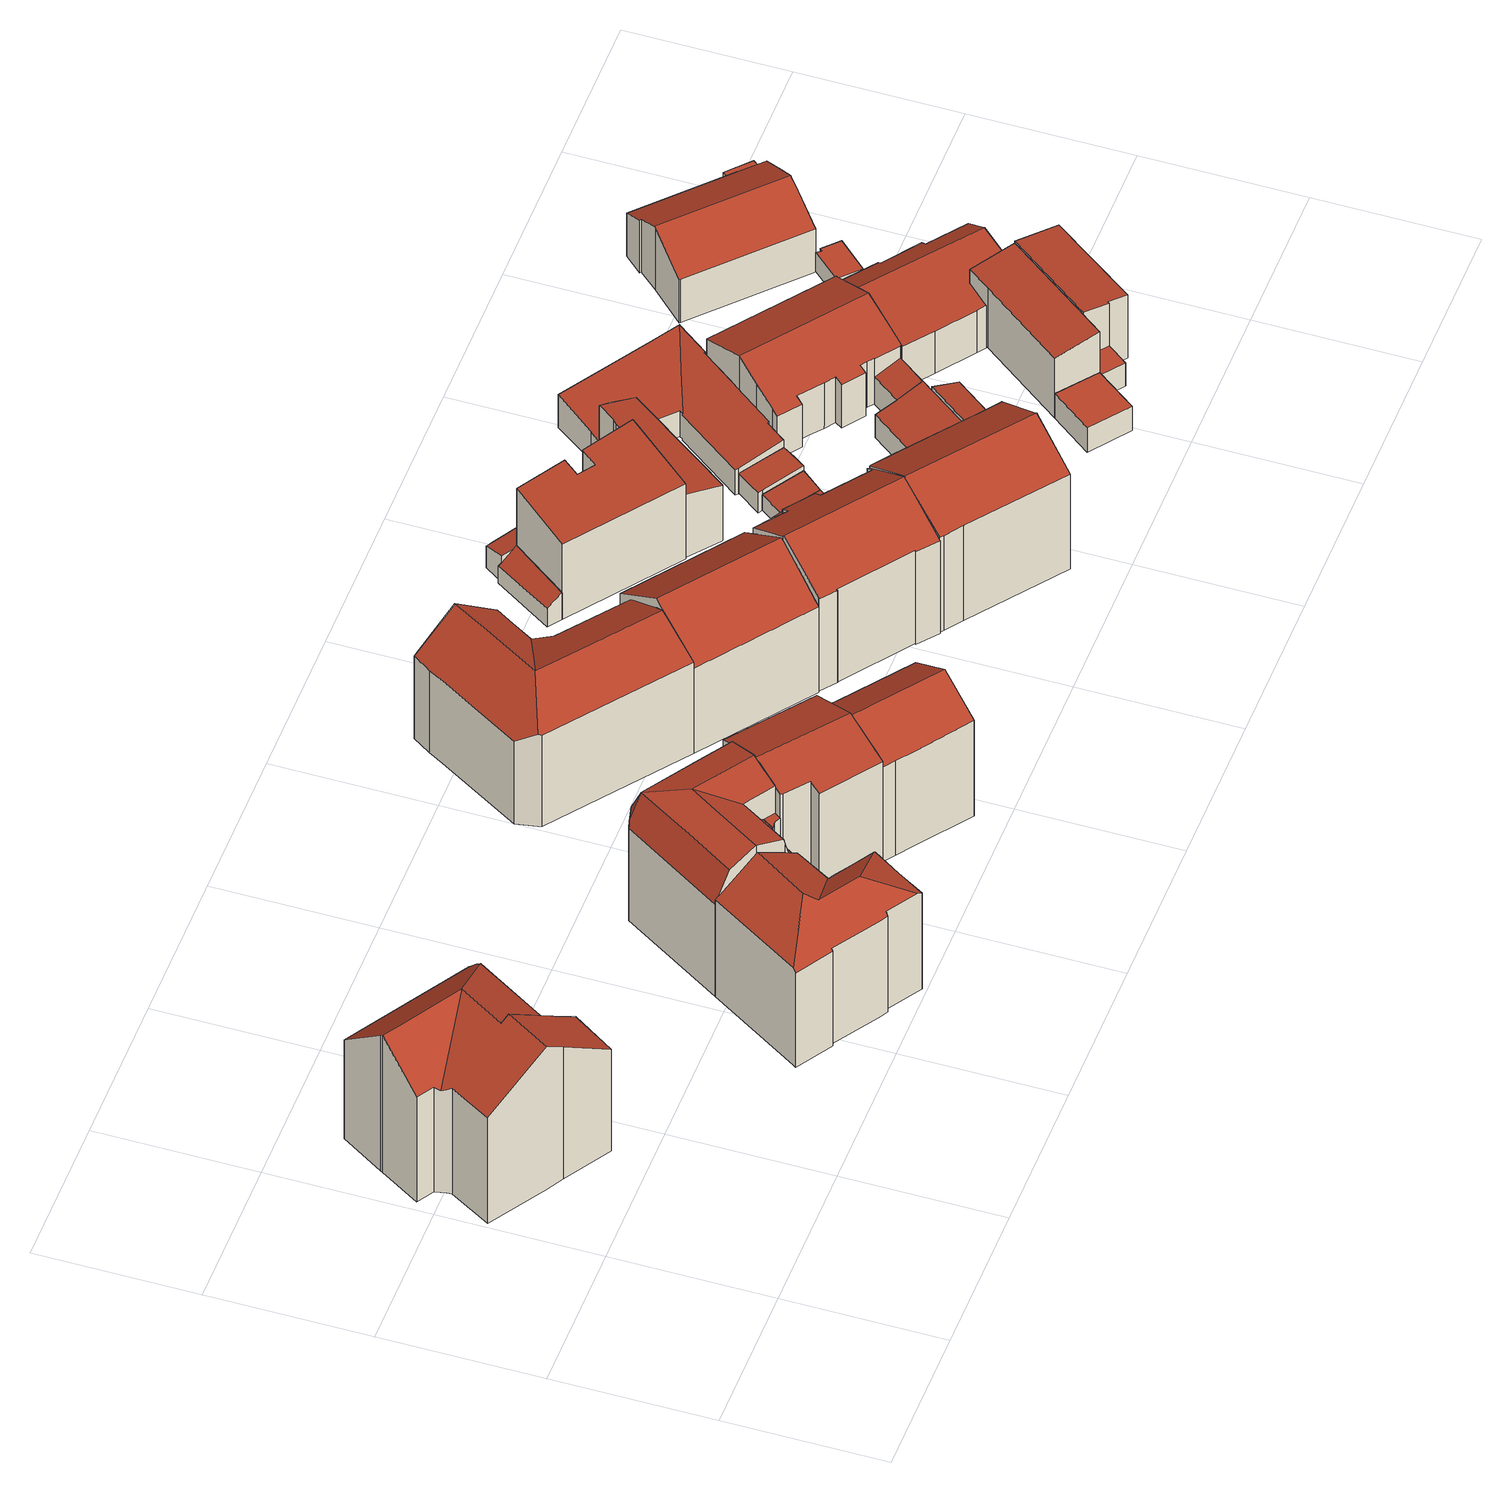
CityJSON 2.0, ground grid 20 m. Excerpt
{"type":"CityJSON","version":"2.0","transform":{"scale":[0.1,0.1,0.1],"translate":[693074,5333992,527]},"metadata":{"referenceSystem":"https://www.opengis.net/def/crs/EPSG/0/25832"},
"CityObjects":{
"building1":{"type":"Building","attributes":{"Gemeindeschluessel":"09162000","HoeheDach":"549.584","HoeheGrund":"527.360","Methode":"2000","NiedrigsteTraufeDesGebaeudes":"542.794","Geometrietyp2DReferenz":"3000","function":"31001_9998","roofType":"3100","measuredHeight":22.22,"storeysAboveGround":6},"geometry":[{"type":"MultiSurface","lod":"2","boundaries":[[[0,1,2,3,4]],[[5,6,7,8]],[[9,10,11,12,13,14,15,16,17,18,19,20,21,8,7,22,23,24,25,26,27]],[[12,28,29,13]],[[25,30,31,26]],[[11,10,9,27,32,2,1,33,34]],[[35,30,25,24,23,36]],[[11,34,28,12]],[[7,6,37,22]],[[38,3,2,32,31,30,35,36,37,6]],[[13,29,39,14]],[[19,18,17,40,41,42,43,20]],[[15,14,39,44,45,16]],[[44,46,4,3,42,41,40,45]],[[47,43,42,3,38,6,5]],[[26,31,32,27]],[[46,33,1,0,4]],[[22,37,36,23]],[[16,45,40,17]],[[39,29,28,34,33,46,44]],[[21,20,43,47,5,8]]],"semantics":{"surfaces":[{"type":"RoofSurface"},{"type":"WallSurface"},{"type":"GroundSurface"}],"values":[0,1,2,1,1,1,1,1,1,0,1,1,1,0,0,1,1,1,1,0,1]}}]},
"building2":{"type":"Building","attributes":{"Gemeindeschluessel":"09162000","HoeheDach":"546.070","HoeheGrund":"527.318","Methode":"2000","NiedrigsteTraufeDesGebaeudes":"542.024","Geometrietyp2DReferenz":"3000","function":"31001_1000","roofType":"3200","measuredHeight":18.75,"storeysAboveGround":4},"geometry":[{"type":"MultiSurface","lod":"2","boundaries":[[[48,49,50,51,52,53]],[[54,55,56,57,58,59,60,61,62,63,64,65,66,67,68,69,70,71,72,52,51,50]],[[56,55,73,74,75,57]],[[55,54,50,49,76,73]],[[71,70,69,77,78,79]],[[68,80,77,69]],[[81,82,83,65,64,63]],[[84,78,77,80,85,86]],[[86,85,87,83,82]],[[57,75,88,58]],[[61,89,90,62]],[[85,80,68,67,66,87]],[[60,59,58,88,91,92,89,61]],[[74,73,76,49,48,93]],[[94,53,52,72,71,79]],[[65,83,87,66]],[[95,93,48,53,94,79,78,84]],[[62,90,81,63]],[[90,89,92,91,88,75,74,93,95,84,86,82,81]]],"semantics":{"surfaces":[{"type":"WallSurface"},{"type":"GroundSurface"},{"type":"RoofSurface"}],"values":[0,1,0,0,0,0,0,2,2,0,0,0,0,2,0,0,2,0,2]}}]},
"building3":{"type":"Building","attributes":{"Gemeindeschluessel":"09162000","HoeheDach":"533.401","HoeheGrund":"527.401","Methode":"3220","NiedrigsteTraufeDesGebaeudes":"533.401","Geometrietyp2DReferenz":"3000","function":"31001_2000","roofType":"9999","measuredHeight":6},"geometry":[{"type":"MultiSurface","lod":"2","boundaries":[[[96,97,98,99,100]],[[101,102,103,104,105]],[[99,98,103,102]],[[97,96,105,104]],[[98,97,104,103]],[[96,100,101,105]],[[100,99,102,101]]],"semantics":{"surfaces":[{"type":"RoofSurface"},{"type":"GroundSurface"},{"type":"WallSurface"}],"values":[0,1,2,2,2,2,2]}}]},
"building4":{"type":"Building","attributes":{"Gemeindeschluessel":"09162000","HoeheDach":"547.241","HoeheGrund":"527.290","Methode":"2000","NiedrigsteTraufeDesGebaeudes":"541.570","Geometrietyp2DReferenz":"3000","function":"31001_1000","roofType":"3100","measuredHeight":19.95,"storeysAboveGround":5},"geometry":[{"type":"MultiSurface","lod":"2","boundaries":[[[106,107,108,109]],[[110,111,112,113,114,115]],[[116,66,117,118,119,65]],[[120,121,122,123]],[[124,125,126,127,128,129,130]],[[131,120,123,132,133]],[[134,135,136,137]],[[138,139,140,141,142,143,144,145,69,146,68,147,66,116,65,115,114,113,106,109]],[[133,132,124,148,117]],[[117,148,124,130,149,118]],[[146,69,150,121,120,131,68]],[[151,152,142,141,140,139,138,109,108,128,127,126,153]],[[147,68,131,133,117,66]],[[154,152,151,134,137]],[[130,112,111]],[[118,149,130,111,110,119]],[[142,152,154,143]],[[145,155,150,69]],[[129,128,108,107,112,130]],[[113,112,107,106]],[[122,135,134,151,153,156,157,132,123]],[[132,157,156,153,126,125,124]],[[150,155,136,135,122,121]],[[145,144,143,154,137,136,155]],[[65,119,110,115]]],"semantics":{"surfaces":[{"type":"WallSurface"},{"type":"RoofSurface"},{"type":"GroundSurface"}],"values":[0,0,0,0,1,1,0,2,1,1,0,0,0,1,1,1,0,0,1,0,0,1,1,0,0]}}]},
"building5":{"type":"Building","attributes":{"Gemeindeschluessel":"09162000","HoeheDach":"547.179","HoeheGrund":"527.490","Methode":"1000","NiedrigsteTraufeDesGebaeudes":"544.597","Geometrietyp2DReferenz":"3000","function":"31001_9998","roofType":"3100","measuredHeight":19.69,"storeysAboveGround":4},"geometry":[{"type":"MultiSurface","lod":"2","boundaries":[[[158,159,160,161]],[[162,163,164,165,166]],[[167,168,169,170]],[[171,172,167,170,173,158,161,174,175,176,177,178,179]],[[167,172,171,179,163,162,180,168]],[[173,170,169,181,159,158]],[[161,160,182,174]],[[174,182,183,175]],[[183,166,165,164,178,177,176,175]],[[178,164,163,179]],[[182,160,159,181,169,168,180,162,166,183]]],"semantics":{"surfaces":[{"type":"WallSurface"},{"type":"RoofSurface"},{"type":"GroundSurface"}],"values":[0,1,0,2,0,0,0,0,0,0,1]}}]},
"building6":{"type":"Building","attributes":{"Gemeindeschluessel":"09162000","HoeheDach":"545.844","HoeheGrund":"527.500","Methode":"1000","NiedrigsteTraufeDesGebaeudes":"542.177","Geometrietyp2DReferenz":"3000","function":"31001_9998","roofType":"3100","measuredHeight":18.34,"storeysAboveGround":4},"geometry":[{"type":"MultiSurface","lod":"2","boundaries":[[[184,185,186,187]],[[188,186,185,189,190]],[[191,192,190,189,179,193,194,167]],[[195,196,197,188,190,192,191]],[[198,195,191,167]],[[199,200,187,186,188,197]],[[179,189,185,184]],[[201,199,197,196,195,198]],[[200,199,201,198,167,194,193,179,184,187]]],"semantics":{"surfaces":[{"type":"WallSurface"},{"type":"RoofSurface"},{"type":"GroundSurface"}],"values":[0,1,0,1,0,0,0,0,2]}}]},
"building7":{"type":"Building","attributes":{"Gemeindeschluessel":"09162000","HoeheDach":"544.650","HoeheGrund":"527.080","Methode":"2000","NiedrigsteTraufeDesGebaeudes":"539.896","Geometrietyp2DReferenz":"3000","function":"31001_1000","roofType":"3100","measuredHeight":17.57,"storeysAboveGround":4},"geometry":[{"type":"MultiSurface","lod":"2","boundaries":[[[202,203,204,205]],[[206,207,208,209,210,211]],[[212,211,210,213,214,215]],[[207,216,205,204,217,208]],[[218,217,204,203,219,220,221,222,223,224]],[[225,226,227,228]],[[229,220,219,230]],[[210,209,208,217,218,224,213]],[[223,231,232,233,234,235,224]],[[234,233,236,237,228,227]],[[202,205,216,207,206,211,212,215,238,225,228,237,236,239,240,241,242,243,229,230]],[[229,243,242,222,221,220]],[[213,224,235,234,227,226,244,214]],[[230,219,203,202]],[[214,244,226,225,238,215]],[[242,241,240,239,236,233,232,231,223,222]]],"semantics":{"surfaces":[{"type":"WallSurface"},{"type":"RoofSurface"},{"type":"GroundSurface"}],"values":[0,0,0,0,1,0,0,1,1,0,2,0,1,0,0,0]}}]},
"building8":{"type":"Building","attributes":{"Gemeindeschluessel":"09162000","HoeheDach":"545.500","HoeheGrund":"527.135","Methode":"2000","NiedrigsteTraufeDesGebaeudes":"540.408","Geometrietyp2DReferenz":"3000","function":"31001_1000","roofType":"3100","measuredHeight":18.36,"storeysAboveGround":4},"geometry":[{"type":"MultiSurface","lod":"2","boundaries":[[[245,246,247,248]],[[249,246,245,207]],[[250,251,247,246,249]],[[249,207,252,253,250]],[[254,248,247,251,255]],[[207,245,248,254,252]],[[250,253,255,251]],[[253,252,254,255]]],"semantics":{"surfaces":[{"type":"RoofSurface"},{"type":"WallSurface"},{"type":"GroundSurface"}],"values":[0,1,1,2,0,1,1,1]}}]},
"building9":{"type":"Building","attributes":{"Gemeindeschluessel":"09162000","HoeheDach":"545.962","HoeheGrund":"527.360","Methode":"1000","NiedrigsteTraufeDesGebaeudes":"541.762","Geometrietyp2DReferenz":"3000","function":"31001_9998","roofType":"3100","measuredHeight":18.6,"storeysAboveGround":4},"geometry":[{"type":"MultiSurface","lod":"2","boundaries":[[[256,257,258,259,260,261,262,263,264,265,266,267,268]],[[269,270,271,272]],[[273,262,261,274]],[[267,266,265,275,276,277]],[[274,261,260,278]],[[279,264,263,280]],[[281,282,283,284]],[[271,268,267,277,285,272]],[[286,259,258,287]],[[264,279,275,265]],[[288,289,290,291]],[[280,263,262,273]],[[287,258,257,292]],[[278,260,259,286]],[[293,256,282,281]],[[290,289,294,295,283,282,256,268,271,270]],[[284,283,295,296]],[[293,281,284,296,297,288,291,269,272,285,277,276,275,279,280,273,274,278,286,287,292]],[[296,295,294,297]],[[292,257,256,293]],[[291,290,270,269]],[[297,294,289,288]]],"semantics":{"surfaces":[{"type":"RoofSurface"},{"type":"WallSurface"},{"type":"GroundSurface"}],"values":[0,1,1,1,1,1,1,1,1,1,1,1,1,1,1,0,1,2,1,1,1,1]}}]},
"building10":{"type":"Building","attributes":{"Gemeindeschluessel":"09162000","HoeheDach":"531.254","HoeheGrund":"527.120","Methode":"1000","NiedrigsteTraufeDesGebaeudes":"529.720","Geometrietyp2DReferenz":"3000","function":"51009_1610","roofType":"2100","measuredHeight":4.13},"geometry":[{"type":"MultiSurface","lod":"2","boundaries":[[[298,299,300,301,302,303]],[[304,305,306,307,301,300]],[[308,309,310,311]],[[310,309,305,304,300,299,298]],[[311,303,302,301,307,306,308]],[[306,305,309,308]],[[311,310,298,303]]],"semantics":{"surfaces":[{"type":"WallSurface"},{"type":"RoofSurface"},{"type":"GroundSurface"}],"values":[0,0,0,1,2,0,0]}}]},
"building11":{"type":"Building","attributes":{"Gemeindeschluessel":"09162000","HoeheDach":"540.389","HoeheGrund":"527.100","Methode":"1000","NiedrigsteTraufeDesGebaeudes":"538.765","Geometrietyp2DReferenz":"3000","function":"31001_1000","roofType":"9999","measuredHeight":13.29,"storeysAboveGround":3},"geometry":[{"type":"MultiSurface","lod":"2","boundaries":[[[312,313,314,315,316,317]],[[318,319,320,321]],[[321,320,322,323]],[[308,324,319,318]],[[312,317,325,311]],[[311,325,324,308]],[[313,312,311,308,318,321,323,326,327,314]],[[322,328,329,327,326,323]],[[317,316,315,329,328,322,320,319,324,325]],[[327,329,315,314]]],"semantics":{"surfaces":[{"type":"WallSurface"},{"type":"GroundSurface"},{"type":"RoofSurface"}],"values":[0,0,0,0,0,0,1,0,2,0]}}]},
"building12":{"type":"Building","attributes":{"Gemeindeschluessel":"09162000","HoeheDach":"546.092","HoeheGrund":"527.428","Methode":"2000","NiedrigsteTraufeDesGebaeudes":"542.229","Geometrietyp2DReferenz":"3000","function":"31001_9998","roofType":"3100","measuredHeight":18.66,"storeysAboveGround":4},"geometry":[{"type":"MultiSurface","lod":"2","boundaries":[[[330,331,332,333,334]],[[335,336,337,281]],[[338,339,340,341]],[[342,343,344,345]],[[346,347,343,342]],[[348,281,337,349,350]],[[330,334,351,352]],[[336,351,334,333,349,337]],[[345,344,341,340]],[[292,353,354,355]],[[355,354,356,357]],[[338,341,344,343,347,356,354,353,350,349,333,332]],[[352,351,336,335]],[[331,330,352,335,281,348,292,355,357,346,342,345,340,339]],[[357,356,347,346]],[[332,331,339,338]],[[348,350,353,292]]],"semantics":{"surfaces":[{"type":"WallSurface"},{"type":"RoofSurface"},{"type":"GroundSurface"}],"values":[0,0,0,0,0,0,0,1,0,0,0,1,0,2,0,0,0]}}]},
"building13":{"type":"Building","attributes":{"Gemeindeschluessel":"09162000","HoeheDach":"530.355","HoeheGrund":"527.370","Methode":"1000","NiedrigsteTraufeDesGebaeudes":"529.627","Geometrietyp2DReferenz":"3000","function":"31001_2000","roofType":"1000","measuredHeight":2.98},"geometry":[{"type":"MultiSurface","lod":"2","boundaries":[[[358,359,360,361,362,363]],[[364,362,361,365]],[[366,358,363,367]],[[367,363,362,364]],[[360,368,365,361]],[[369,366,367,364,365,368]],[[366,369,368,360,359,358]]],"semantics":{"surfaces":[{"type":"RoofSurface"},{"type":"WallSurface"},{"type":"GroundSurface"}],"values":[0,1,1,1,1,2,1]}}]},
"building14":{"type":"Building","attributes":{"Gemeindeschluessel":"09162000","HoeheDach":"531.090","HoeheGrund":"527.040","Methode":"2000","NiedrigsteTraufeDesGebaeudes":"530.241","Geometrietyp2DReferenz":"3000","function":"31001_2000","roofType":"2100","measuredHeight":4.05},"geometry":[{"type":"MultiSurface","lod":"2","boundaries":[[[370,371,372,373]],[[374,375,376,377]],[[378,379,380,381]],[[382,374,377,383,371,370]],[[384,385,386,387]],[[386,388,389,390,391,387]],[[392,393,394,395]],[[396,397,393,392]],[[375,374,382,370,373,384,387,391,390,398,396,392,395,378,381]],[[373,372,385,384]],[[381,380,376,375]],[[395,394,379,378]],[[385,372,371,383,377,376,380,379,394,393,397,399,389,388,386]],[[399,397,396,398,390,389]]],"semantics":{"surfaces":[{"type":"WallSurface"},{"type":"GroundSurface"},{"type":"RoofSurface"}],"values":[0,0,0,0,0,0,0,0,1,0,0,0,2,0]}}]},
"building15":{"type":"Building","attributes":{"Gemeindeschluessel":"09162000","HoeheDach":"530.399","HoeheGrund":"527.360","Methode":"1000","NiedrigsteTraufeDesGebaeudes":"529.758","Geometrietyp2DReferenz":"3000","function":"31001_2000","roofType":"1000","measuredHeight":3.04},"geometry":[{"type":"MultiSurface","lod":"2","boundaries":[[[400,401,402,365]],[[368,403,404,360]],[[404,403,402,401]],[[360,404,401,400]],[[368,365,402,403]],[[368,360,400,365]]],"semantics":{"surfaces":[{"type":"WallSurface"},{"type":"RoofSurface"},{"type":"GroundSurface"}],"values":[0,0,0,1,2,0]}}]},
"building16":{"type":"Building","attributes":{"Gemeindeschluessel":"09162000","HoeheDach":"537.146","HoeheGrund":"527.300","Methode":"1000","NiedrigsteTraufeDesGebaeudes":"535.959","Geometrietyp2DReferenz":"3000","function":"31001_9998","roofType":"2100","measuredHeight":9.85,"storeysAboveGround":2},"geometry":[{"type":"MultiSurface","lod":"2","boundaries":[[[405,406,407,408,409,410]],[[411,412,413,414]],[[415,416,417,411,414,418,419,420,409,408,407]],[[416,415,407,406,421,422]],[[423,424,410,409,420,419]],[[425,422,421,406,405,410,424,423,426,413,412]],[[414,413,426,418]],[[418,426,423,419]],[[417,416,422,425,412,411]]],"semantics":{"surfaces":[{"type":"WallSurface"},{"type":"GroundSurface"},{"type":"RoofSurface"}],"values":[0,0,1,0,0,2,0,0,0]}}]},
"building17":{"type":"Building","attributes":{"Gemeindeschluessel":"09162000","HoeheDach":"531.130","HoeheGrund":"527.310","Methode":"1000","NiedrigsteTraufeDesGebaeudes":"530.355","Geometrietyp2DReferenz":"3000","function":"51009_1610","roofType":"1000","measuredHeight":3.82},"geometry":[{"type":"MultiSurface","lod":"2","boundaries":[[[427,428,429,430,431,432,433]],[[434,432,431,435]],[[436,427,433,437]],[[438,439,429,428,427,436]],[[439,440,435,431,430,429]],[[440,439,438,436,437,434,435]],[[437,433,432,434]]],"semantics":{"surfaces":[{"type":"RoofSurface"},{"type":"WallSurface"},{"type":"GroundSurface"}],"values":[0,1,1,1,1,2,1]}}]},
"building18":{"type":"Building","attributes":{"Gemeindeschluessel":"09162000","HoeheDach":"530.850","HoeheGrund":"527.699","Methode":"2000","NiedrigsteTraufeDesGebaeudes":"530.450","Geometrietyp2DReferenz":"3000","function":"31001_2000","roofType":"1000","measuredHeight":3.15,"storeysAboveGround":1},"geometry":[{"type":"MultiSurface","lod":"2","boundaries":[[[441,442,443,444]],[[444,443,445,446]],[[447,448,442,441]],[[449,450,451,452]],[[446,449,452,447,441,444]],[[452,451,448,447]],[[446,445,450,449]],[[443,442,448,451,450,445]]],"semantics":{"surfaces":[{"type":"WallSurface"},{"type":"GroundSurface"},{"type":"RoofSurface"}],"values":[0,0,0,0,1,0,0,2]}}]},
"building19":{"type":"Building","attributes":{"Gemeindeschluessel":"09162000","HoeheDach":"532.584","HoeheGrund":"527.381","Methode":"2000","NiedrigsteTraufeDesGebaeudes":"531.004","Geometrietyp2DReferenz":"3000","function":"31001_1000","roofType":"2100","measuredHeight":5.2,"storeysAboveGround":1},"geometry":[{"type":"MultiSurface","lod":"2","boundaries":[[[453,454,455,456]],[[457,453,456,458,459,460,461]],[[462,463,464,465,455,454,466]],[[457,466,454,453]],[[458,465,464,459]],[[461,462,466,457]],[[460,463,462,461]],[[456,455,465,458]],[[459,464,463,460]]],"semantics":{"surfaces":[{"type":"WallSurface"},{"type":"GroundSurface"},{"type":"RoofSurface"}],"values":[0,1,2,0,0,0,0,0,0]}}]},
"building20":{"type":"Building","attributes":{"Gemeindeschluessel":"09162000","HoeheDach":"532.616","HoeheGrund":"527.685","Methode":"2000","NiedrigsteTraufeDesGebaeudes":"531.292","Geometrietyp2DReferenz":"3000","function":"51009_1610","roofType":"2100","measuredHeight":4.93},"geometry":[{"type":"MultiSurface","lod":"2","boundaries":[[[467,468,469,470,471,472]],[[468,473,474,469]],[[467,475,473,468]],[[471,476,477,472]],[[470,478,476,471]],[[469,474,478,470]],[[472,477,475,467]],[[477,476,478,474,473,475]]],"semantics":{"surfaces":[{"type":"GroundSurface"},{"type":"WallSurface"},{"type":"RoofSurface"}],"values":[0,1,1,1,1,1,1,2]}}]},
"building21":{"type":"Building","attributes":{"Gemeindeschluessel":"09162000","HoeheDach":"532.331","HoeheGrund":"527.230","Methode":"1000","NiedrigsteTraufeDesGebaeudes":"531.123","Geometrietyp2DReferenz":"3000","function":"31001_2000","roofType":"1000","measuredHeight":5.1},"geometry":[{"type":"MultiSurface","lod":"2","boundaries":[[[479,480,481,482]],[[483,484,485,486]],[[487,488,484,483]],[[485,484,488,489,490,491,492,493,481,480,494,495,496]],[[497,498,499,500,501,502]],[[503,504,505,506]],[[507,508,509,510,506,505]],[[511,512,513,492,491,490]],[[482,514,513,512,511,515,487,483,486,516,517,518,498,497,502,519,503,506,510,509,520,479]],[[514,493,492,513]],[[511,490,489,515]],[[496,495,494,499,498,518,517,516]],[[520,521,480,479]],[[486,485,496,516]],[[482,481,493,514]],[[501,500,499,494,480,521,508,507,505,504,522]],[[502,501,522,519]],[[509,508,521,520]],[[519,522,504,503]],[[515,489,488,487]]],"semantics":{"surfaces":[{"type":"WallSurface"},{"type":"RoofSurface"},{"type":"GroundSurface"}],"values":[0,0,0,1,0,0,0,0,2,0,0,0,0,0,0,1,0,0,0,0]}}]},
"building22":{"type":"Building","attributes":{"Gemeindeschluessel":"09162000","HoeheDach":"531.630","HoeheGrund":"527.780","Methode":"1000","NiedrigsteTraufeDesGebaeudes":"531.630","Geometrietyp2DReferenz":"3000","function":"31001_2000","roofType":"1000","measuredHeight":3.85},"geometry":[{"type":"MultiSurface","lod":"2","boundaries":[[[523,524,525,526]],[[527,523,526,528]],[[526,525,529,528]],[[529,525,524,530]],[[527,530,524,523]],[[528,529,530,527]]],"semantics":{"surfaces":[{"type":"WallSurface"},{"type":"GroundSurface"},{"type":"RoofSurface"}],"values":[0,1,0,2,0,0]}}]},
"building23":{"type":"Building","attributes":{"Gemeindeschluessel":"09162000","HoeheDach":"537.120","HoeheGrund":"527.304","Methode":"2000","NiedrigsteTraufeDesGebaeudes":"531.619","Geometrietyp2DReferenz":"3000","function":"31001_1000","roofType":"3100","measuredHeight":9.82,"storeysAboveGround":3},"geometry":[{"type":"MultiSurface","lod":"2","boundaries":[[[531,532,533,534,535,465]],[[531,465,536,537]],[[538,539,540,541]],[[542,543,544,545,546,547]],[[548,549,550,551]],[[552,551,550,553]],[[554,545,544,555]],[[556,537,536,557,558,559]],[[535,534,558,557]],[[560,543,542,561]],[[562,563,547,546]],[[564,565,566,567]],[[555,544,543,560]],[[562,546,545,554]],[[541,540,533,532]],[[568,569,570,571]],[[538,541,532,531,537,556,568,571,548,551,552,572,573,565,564,574,575,576,563,562,554,555,560,561]],[[576,577,547,563]],[[538,561,542,539]],[[575,578,577,576]],[[579,566,565,573,572]],[[566,579,553,550,549,570,569,559,558,534,533,540,539,542,547,577,578,580,567]],[[465,535,557,536]],[[574,580,578,575]],[[564,567,580,574]],[[556,559,569,568]],[[552,553,579,572]],[[548,571,570,549]]],"semantics":{"surfaces":[{"type":"WallSurface"},{"type":"RoofSurface"},{"type":"GroundSurface"}],"values":[0,0,0,1,0,0,0,0,0,0,0,0,0,0,0,0,2,0,0,0,0,1,1,0,0,0,0,0]}}]},
"building24":{"type":"Building","attributes":{"Gemeindeschluessel":"09162000","HoeheDach":"537.901","HoeheGrund":"527.750","Methode":"2000","NiedrigsteTraufeDesGebaeudes":"537.087","Geometrietyp2DReferenz":"3000","function":"31001_2000","roofType":"1000","measuredHeight":10.15,"storeysAboveGround":3},"geometry":[{"type":"MultiSurface","lod":"2","boundaries":[[[581,582,583,584]],[[585,586,582,581]],[[587,588,583,582,586,589]],[[526,587,589,523]],[[523,589,586,585]],[[590,588,587,526]],[[584,583,588,590]],[[523,585,581,584,590,526]]],"semantics":{"surfaces":[{"type":"WallSurface"},{"type":"RoofSurface"},{"type":"GroundSurface"}],"values":[0,0,1,0,0,0,0,2]}}]},
"building25":{"type":"Building","attributes":{"Gemeindeschluessel":"09162000","HoeheDach":"538.171","HoeheGrund":"527.540","Methode":"2000","NiedrigsteTraufeDesGebaeudes":"531.095","Geometrietyp2DReferenz":"3000","function":"31001_9998","roofType":"1000","measuredHeight":10.63,"storeysAboveGround":3},"geometry":[{"type":"MultiSurface","lod":"2","boundaries":[[[591,592,593,594]],[[595,596,597,598]],[[594,593,599,600]],[[596,595,601,602,600,599,603]],[[601,595,598,604]],[[598,597,605,606,607,608,604]],[[594,600,602,601,604,608,607,609,591]],[[609,610,592,591]],[[596,603,605,597]],[[603,599,593,592,610,606,605]],[[607,606,610,609]]],"semantics":{"surfaces":[{"type":"WallSurface"},{"type":"RoofSurface"},{"type":"GroundSurface"}],"values":[0,1,0,0,0,0,2,0,0,1,0]}}]},
"building26":{"type":"Building","attributes":{"Gemeindeschluessel":"09162000","HoeheDach":"536.325","HoeheGrund":"527.461","Methode":"2000","NiedrigsteTraufeDesGebaeudes":"533.715","Geometrietyp2DReferenz":"3000","function":"31001_1000","roofType":"3100","measuredHeight":8.86,"storeysAboveGround":3},"geometry":[{"type":"MultiSurface","lod":"2","boundaries":[[[611,612,543,613]],[[614,615,616,617]],[[618,619,620,621]],[[622,623,624,625]],[[626,627,628,629]],[[630,631,632,633]],[[633,632,634,635]],[[636,637,620,619,638,639,624,623,543]],[[625,624,639,640]],[[641,642,612,611]],[[629,628,642,641]],[[617,616,631,630]],[[640,639,638,643]],[[644,614,617,630,633,635,626,629,641,611,613,622,625,640,643,618,621]],[[613,543,623,622]],[[644,637,636,615,614]],[[643,638,619,618]],[[621,620,637,644]],[[627,634,632,631,616,615,636,543,612,642,628]],[[635,634,627,626]]],"semantics":{"surfaces":[{"type":"WallSurface"},{"type":"RoofSurface"},{"type":"GroundSurface"}],"values":[0,0,0,0,0,0,0,1,0,0,0,0,0,2,0,0,0,0,1,0]}}]},
"building27":{"type":"Building","attributes":{"Gemeindeschluessel":"09162000","HoeheDach":"530.087","HoeheGrund":"527.200","Methode":"1000","NiedrigsteTraufeDesGebaeudes":"530.087","Geometrietyp2DReferenz":"3000","function":"31001_2000","roofType":"1000","measuredHeight":2.89},"geometry":[{"type":"MultiSurface","lod":"2","boundaries":[[[645,646,647,648]],[[649,650,651,652]],[[653,654,655,656]],[[657,658,654,653]],[[655,654,658,651,650,647,646,659]],[[652,651,658,657]],[[660,659,646,645]],[[648,647,650,649]],[[656,660,645,648,649,652,657,653]],[[656,655,659,660]]],"semantics":{"surfaces":[{"type":"WallSurface"},{"type":"RoofSurface"},{"type":"GroundSurface"}],"values":[0,0,0,0,1,0,0,0,2,0]}}]},
"building28":{"type":"Building","attributes":{"Gemeindeschluessel":"09162000","HoeheDach":"536.814","HoeheGrund":"527.111","Methode":"1000","NiedrigsteTraufeDesGebaeudes":"530.817","Geometrietyp2DReferenz":"3000","function":"31001_2000","roofType":"3100","measuredHeight":9.7,"storeysAboveGround":3},"geometry":[{"type":"MultiSurface","lod":"2","boundaries":[[[661,662,663,664]],[[665,663,662,666,667,668]],[[668,669,670,665]],[[671,672,673,670,669,674,675,676,677,678]],[[679,664,663,665,670,673]],[[680,681,672,671,682]],[[683,676,675,684]],[[685,686,687,678,677]],[[680,682,688,689]],[[690,667,666,691]],[[692,693,694,695]],[[685,677,676,683]],[[674,696,684,675]],[[671,678,687,697,692,695,688,682]],[[679,681,680,689,694,693,698,686,685,683,684,696,690,691,661,664]],[[690,696,674,669,668,667]],[[698,697,687,686]],[[689,688,695,694]],[[679,673,672,681]],[[693,692,697,698]],[[691,666,662,661]]],"semantics":{"surfaces":[{"type":"WallSurface"},{"type":"RoofSurface"},{"type":"GroundSurface"}],"values":[0,1,0,1,0,0,0,0,0,0,0,0,0,1,2,0,0,0,0,0,0]}}]}
},
"vertices":[
[109,350,211],[161,318,169],[226,423,169],[136,414,218],[100,356,218],[9,423,167],[40,473,218],[40,473,4],[9,423,4],[226,423,4],[161,318,4],[161,317,4],[189,300,4],[153,246,4],[95,282,4],[74,294,4],[3,338,4],[34,390,4],[33,396,4],[32,403,4],[30,410,4],[29,411,4],[42,476,4],[76,530,4],[96,518,4],[228,437,4],[229,433,4],[230,429,4],[189,300,162],[153,246,163],[228,437,158],[229,433,160],[230,429,163],[161,318,184],[161,317,184],[96,518,158],[76,530,158],[42,476,215],[60,460,218],[95,282,210],[34,390,168],[33,396,165],[32,403,162],[30,410,167],[74,294,226],[3,338,169],[109,350,226],[29,411,167],
[544,75,154],[545,74,153],[545,74,3],[544,75,3],[516,92,3],[516,92,154],[522,39,3],[502,5,3],[497,8,3],[459,32,3],[456,29,3],[447,34,3],[444,36,3],[389,71,3],[387,69,3],[342,97,3],[345,101,3],[417,216,3],[466,185,3],[467,184,3],[500,163,3],[514,154,3],[489,110,3],[488,108,3],[493,106,3],[502,5,153],[497,8,156],[459,32,156],[522,39,153],[514,154,155],[489,110,154],[488,108,155],[500,163,166],[342,97,150],[345,101,154],[417,216,154],[427,99,183],[467,184,191],[423,116,191],[466,185,190],[456,29,152],[389,71,152],[387,69,150],[447,34,152],[444,36,152],[476,68,183],[493,106,155],[471,71,183],
[541,135,64],[516,92,64],[545,74,64],[549,72,64],[575,114,64],[575,114,4],[549,72,4],[545,74,4],[516,92,4],[541,135,4],
[606,301,3],[606,301,147],[633,281,151],[633,281,3],[498,344,147],[502,345,153],[526,351,151],[526,351,3],[502,345,3],[498,344,3],[434,205,3],[466,185,202],[434,205,188],[417,216,147],[507,158,146],[507,158,147],[545,218,147],[545,218,146],[526,280,202],[557,260,202],[598,233,202],[600,236,201],[623,267,188],[580,295,188],[516,336,188],[500,163,179],[535,224,188],[498,164,188],[559,209,146],[559,209,147],[549,194,147],[549,194,146],[623,267,3],[600,236,3],[598,233,3],[573,200,3],[567,192,3],[560,196,3],[549,194,3],[538,191,3],[507,158,3],[498,164,3],[504,245,202],[472,265,188],[514,154,147],[573,200,146],[567,192,146],[573,200,188],[560,196,146],[538,191,147],[559,209,188],[545,218,188],
[588,154,5],[588,154,176],[598,167,182],[598,167,5],[694,154,202],[732,206,176],[633,281,176],[600,236,199],[595,230,202],[665,114,5],[665,114,182],[658,104,177],[658,104,5],[694,154,5],[676,129,5],[657,104,5],[569,189,5],[567,192,5],[595,230,5],[600,236,5],[633,281,5],[732,206,5],[676,129,189],[657,104,177],[569,189,183],[567,192,183],
[752,190,5],[752,190,153],[837,127,153],[837,127,5],[804,82,188],[732,206,153],[699,160,188],[665,114,152],[666,115,152],[699,160,5],[666,115,5],[686,99,152],[707,84,152],[772,37,154],[686,99,5],[772,37,5],[804,82,5],[707,84,5],
[810,420,1],[810,420,169],[804,413,174],[804,413,1],[683,424,1],[767,361,1],[767,361,143],[683,424,143],[606,482,143],[606,482,1],[605,486,1],[605,486,144],[600,512,130],[600,512,1],[802,409,1],[802,409,176],[714,475,176],[838,458,142],[758,520,141],[756,545,130],[756,546,130],[757,546,129],[667,511,176],[674,636,1],[674,636,129],[689,659,130],[689,659,1],[758,520,1],[838,458,1],[757,547,129],[773,573,129],[787,596,129],[737,628,176],[710,582,176],[787,596,1],[737,628,1],[663,617,1],[773,573,1],[757,547,1],[757,546,1],[756,546,1],[756,545,1],[663,617,130],
[767,361,134],[901,262,134],[942,319,185],[808,418,185],[901,262,1],[974,363,1],[974,363,146],[850,475,1],[984,376,1],[850,475,134],[984,376,134],
[1070,220,190],[1109,274,149],[1107,276,149],[1101,268,155],[1046,309,155],[1053,318,148],[1018,344,148],[1011,335,155],[994,348,155],[974,363,155],[953,335,176],[940,317,189],[940,316,190],[900,261,4],[900,261,148],[901,262,149],[901,262,4],[1018,344,4],[1053,318,4],[974,363,4],[953,335,4],[940,317,4],[1046,309,4],[994,348,4],[1011,335,4],[1029,165,4],[1029,165,148],[1028,164,148],[1028,164,4],[940,316,4],[1101,268,4],[1107,276,4],[919,247,4],[919,247,149],[919,246,148],[919,246,4],[1109,274,4],[1069,220,4],[1004,185,149],[1003,184,148],[1003,184,4],[1004,185,4],
[900,577,30],[923,613,29],[947,650,27],[947,650,1],[923,613,1],[900,577,1],[949,648,29],[951,647,30],[951,647,1],[949,648,1],[969,636,1],[969,636,43],[916,565,43],[916,565,1],
[1049,467,1],[1105,543,1],[1109,549,1],[1109,549,134],[1105,543,133],[1049,467,118],[1027,600,1],[1027,600,133],[1014,581,129],[1014,581,1],[1034,567,129],[1034,567,1],[969,636,132],[916,565,118],[1047,586,1],[1048,586,1],[1047,586,133],[1048,586,133],
[1168,61,4],[1210,116,4],[1210,116,190],[1209,114,191],[1168,61,152],[1033,162,4],[1033,162,152],[1029,165,152],[1250,168,152],[1250,168,4],[1250,169,4],[1250,169,152],[1222,189,4],[1222,189,152],[1248,170,152],[1248,170,4],[1221,190,4],[1221,190,152],[1070,220,4],[1069,220,191],[1070,220,191],[1055,146,152],[1055,146,4],[1109,274,152],[1112,272,152],[1112,272,4],[1134,255,153],[1134,255,4],
[1123,295,33],[1163,346,34],[1167,351,34],[1125,384,27],[1116,390,26],[1072,333,26],[1116,390,4],[1125,384,4],[1123,295,4],[1072,333,4],[1167,351,4],[1163,346,4],
[1048,586,0],[1048,586,41],[1027,600,40],[1027,600,0],[1109,549,0],[1128,575,0],[1128,575,34],[1109,549,41],[1064,621,0],[1064,621,32],[1133,580,32],[1133,580,0],[1063,577,0],[1063,577,41],[969,636,0],[969,636,40],[951,647,40],[951,647,0],[956,655,38],[966,670,34],[966,670,0],[956,655,0],[1051,620,0],[1051,620,34],[1055,626,32],[1055,626,0],[973,666,0],[973,666,34],[967,669,0],[967,669,34],
[1125,384,28],[1145,411,28],[1145,411,4],[1189,378,4],[1189,378,34],
[1160,593,98],[1184,571,90],[1184,571,3],[1160,593,3],[1149,602,3],[1149,602,101],[1049,467,3],[1049,467,101],[1109,549,101],[1109,549,3],[1112,472,3],[1087,437,3],[1086,437,3],[1128,575,3],[1133,580,3],[1149,601,3],[1112,472,90],[1087,437,90],[1133,580,101],[1149,601,101],[1086,437,90],[1128,575,101],
[1145,411,34],[1188,379,41],[1189,378,41],[1200,393,41],[1209,408,41],[1162,444,34],[1140,414,34],[1162,444,3],[1209,408,3],[1145,411,3],[1140,414,3],[1188,379,3],[1189,378,3],[1200,393,3],
[1248,170,7],[1248,170,38],[1222,189,35],[1222,189,7],[1221,190,34],[1221,190,7],[1250,169,7],[1250,169,39],[1242,219,7],[1242,219,34],[1271,197,39],[1271,197,7],
[1291,330,4],[1291,330,40],[1314,312,47],[1314,312,4],[1220,235,4],[1342,292,4],[1271,197,4],[1242,219,4],[1236,223,4],[1236,223,45],[1242,219,47],[1271,197,56],[1342,292,56],[1220,235,40],
[1252,167,7],[1337,280,7],[1366,258,7],[1281,145,7],[1276,149,7],[1254,165,7],[1337,280,56],[1366,258,43],[1252,167,56],[1276,149,45],[1254,165,55],[1281,145,43],
[1341,574,2],[1341,574,53],[1340,574,53],[1340,574,2],[1209,408,2],[1209,408,53],[1162,444,42],[1162,444,2],[1229,434,2],[1229,434,52],[1231,433,53],[1269,483,53],[1278,494,53],[1308,534,53],[1309,533,53],[1222,530,41],[1221,530,41],[1159,447,41],[1224,535,2],[1225,534,2],[1225,534,42],[1224,535,42],[1184,571,43],[1184,571,2],[1159,615,2],[1159,615,46],[1195,665,53],[1195,665,2],[1282,611,53],[1310,593,53],[1310,593,2],[1282,611,2],[1269,483,2],[1278,494,2],[1308,534,2],[1309,533,2],[1231,433,2],[1159,447,2],[1221,530,2],[1222,530,2],[1149,602,2],[1339,575,2],[1339,575,53],[1149,602,44],
[1380,152,8],[1380,152,46],[1427,116,46],[1427,116,8],[1341,101,8],[1389,65,8],[1389,65,46],[1341,101,46],
[1342,292,3],[1369,327,3],[1369,327,74],[1368,327,74],[1368,327,56],[1314,312,46],[1314,312,3],[1389,351,3],[1389,351,87],[1370,326,74],[1370,326,3],[1409,378,101],[1421,394,93],[1446,427,75],[1448,429,74],[1310,532,74],[1271,481,101],[1320,351,3],[1320,351,70],[1294,370,70],[1294,370,3],[1300,379,3],[1300,379,74],[1448,429,3],[1446,427,3],[1341,348,3],[1340,347,46],[1340,347,74],[1341,348,74],[1421,394,3],[1409,378,3],[1310,532,3],[1271,481,3],[1252,401,3],[1258,410,3],[1258,410,74],[1252,401,70],[1333,354,3],[1333,354,74],[1326,359,74],[1326,359,3],[1287,388,3],[1272,400,3],[1225,421,3],[1231,429,3],[1250,454,3],[1250,454,87],[1231,429,74],[1287,388,74],[1225,421,70],
[1480,285,8],[1480,285,101],[1527,249,109],[1527,249,8],[1459,257,8],[1459,257,101],[1427,116,109],[1449,145,109],[1380,152,101],[1449,145,8],
[1575,214,5],[1575,214,103],[1497,107,103],[1497,107,5],[1455,95,41],[1474,121,41],[1447,142,41],[1427,116,41],[1476,123,107],[1476,123,5],[1455,95,5],[1474,121,5],[1474,121,107],[1427,116,5],[1447,142,112],[1449,145,112],[1449,145,5],[1447,142,5],[1527,249,5],[1527,249,112],
[1409,378,5],[1409,378,88],[1421,394,5],[1524,252,5],[1524,252,80],[1481,285,80],[1481,285,5],[1527,352,5],[1527,352,74],[1572,318,74],[1572,318,5],[1446,427,5],[1446,427,67],[1489,394,67],[1489,394,5],[1405,300,5],[1405,300,71],[1370,326,71],[1370,326,5],[1473,275,5],[1473,275,76],[1461,259,71],[1461,259,5],[1451,266,71],[1451,266,5],[1554,293,93],[1554,294,93],[1531,358,70],[1487,390,70],[1487,390,5],[1389,351,5],[1389,351,79],[1531,358,5],[1554,294,5],
[1486,444,2],[1486,444,31],[1515,476,31],[1515,476,2],[1517,474,2],[1517,474,31],[1520,470,31],[1520,470,2],[1542,455,2],[1542,455,31],[1508,418,31],[1508,418,2],[1523,473,2],[1523,473,31],[1484,442,31],[1484,442,2],
[1616,578,1],[1616,578,38],[1614,580,38],[1614,580,1],[1597,562,38],[1621,584,38],[1593,610,38],[1571,587,38],[1571,587,67],[1597,562,67],[1556,519,98],[1573,536,86],[1597,561,68],[1571,586,68],[1471,680,68],[1451,658,83],[1453,657,83],[1433,635,98],[1597,561,1],[1555,518,1],[1573,536,1],[1555,518,97],[1451,658,1],[1471,680,1],[1453,657,1],[1432,634,1],[1432,634,98],[1550,512,93],[1550,512,1],[1593,610,1],[1621,584,1],[1393,591,68],[1393,591,1],[1515,476,1],[1515,476,68],[1571,586,1],[1392,592,68],[1392,592,1]
]}
